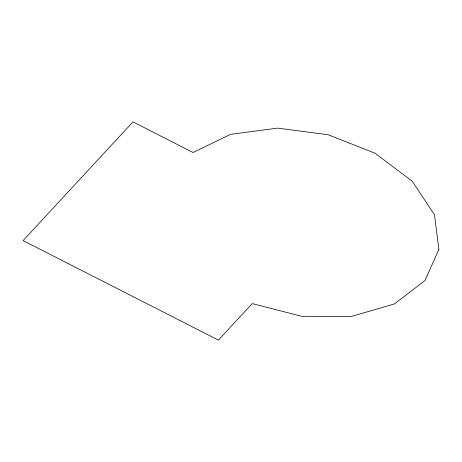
<?xml version="1.0" encoding="UTF-8"?>
<svg xmlns="http://www.w3.org/2000/svg" width="462" height="462" viewBox="0 0 462 462"><rect width="100%" height="100%" fill="white"/><g stroke="black" fill="none" stroke-linecap="round" stroke-linejoin="round"><path stroke-width="0.69" d="M438.9 249.445L424.907 280.59L394.357 303.967L351.38 316.435L301.767 316.303L252.217 303.592L218.405 340.113L23.1 240.587L132.987 121.887L193.081 152.512L230.544 134.332L277.674 128.124L328.112 134.725L375.057 153.234L412.173 181.168L434.459 214.749L438.9 249.445"/></g></svg>
